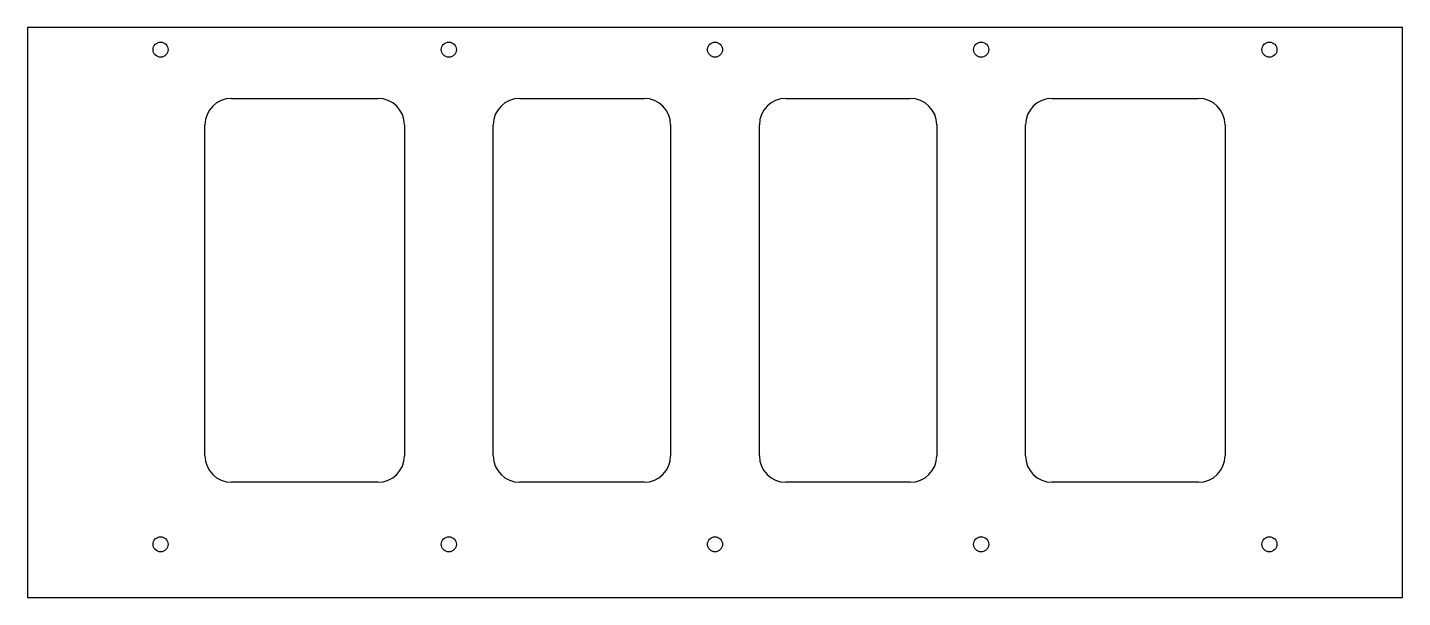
# Model space of a CAD drawing. Header units: millimetres. Extents: x 0 to 310, y 0 to 129.
import ezdxf

# ---------------------------------------------------------------- set-up
doc = ezdxf.new("R2010")
doc.units = ezdxf.units.MM

msp = doc.modelspace()

# ---------------------------------------------------------------- linework, layer by layer
at = {"layer": 'CUT'}
for p, q in [((0, 128.6002), (0, 0)), ((310, 128.6002), (0, 128.6002)), ((310, 0), (310, 128.6002)), ((46, 112.6002), (79, 112.6002)), ((111, 112.6002), (139, 112.6002)), ((171, 112.6002), (199, 112.6002)), ((231, 112.6002), (264, 112.6002)), ((40, 32), (40, 106.6002)), ((85, 106.6002), (85, 32)), ((105, 32), (105, 106.6002)), ((145, 106.6002), (145, 32)), ((165, 32), (165, 106.6002)), ((205, 106.6002), (205, 32)), ((225, 32), (225, 106.6002)), ((270, 106.6002), (270, 32)), ((79, 26), (46, 26)), ((139, 26), (111, 26)), ((199, 26), (171, 26)), ((264, 26), (231, 26)), ((0, 0), (310, 0))]:
    msp.add_line(p, q, dxfattribs=at)
for centre in [(30, 123.6002), (95, 123.6002), (155, 123.6002), (215, 123.6002), (280, 123.6002), (30, 12), (95, 12), (155, 12), (215, 12), (280, 12)]:
    msp.add_circle(centre, 1.7, dxfattribs=at)
for centre, start, end in [((46, 106.6002), 90, 180), ((79, 106.6002), 0, 90), ((111, 106.6002), 90, 180), ((139, 106.6002), 0, 90), ((171, 106.6002), 90, 180), ((199, 106.6002), 0, 90), ((231, 106.6002), 90, 180), ((264, 106.6002), 0, 90), ((46, 32), 180, 270), ((79, 32), -90, 0), ((111, 32), 180, 270), ((139, 32), -90, 0), ((171, 32), 180, 270), ((199, 32), -90, 0), ((231, 32), 180, 270), ((264, 32), -90, 0)]:
    msp.add_arc(centre, 6, start, end, dxfattribs=at)

doc.saveas('drawing.dxf')
